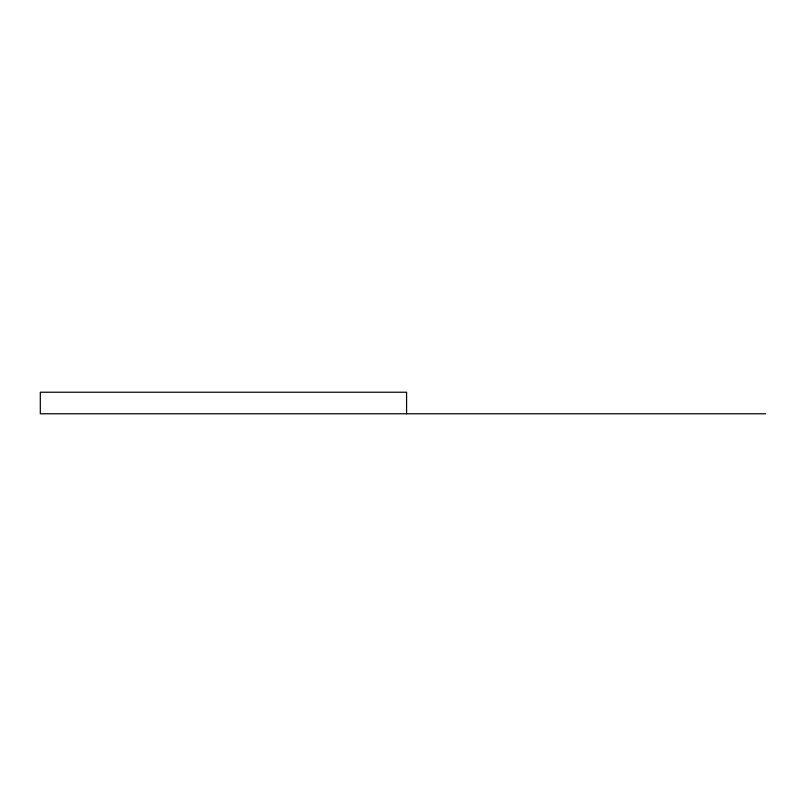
<?xml version="1.0" encoding="UTF-8"?>
<svg xmlns="http://www.w3.org/2000/svg" width="806" height="806" viewBox="0 0 806 806"><rect width="100%" height="100%" fill="white"/><g stroke="black" fill="none" stroke-linecap="round" stroke-linejoin="round"><path stroke-width="1.21" d="M765.7 413.77L40.3 413.77L40.3 392.23L406.587 392.23L406.587 413.77"/></g></svg>
